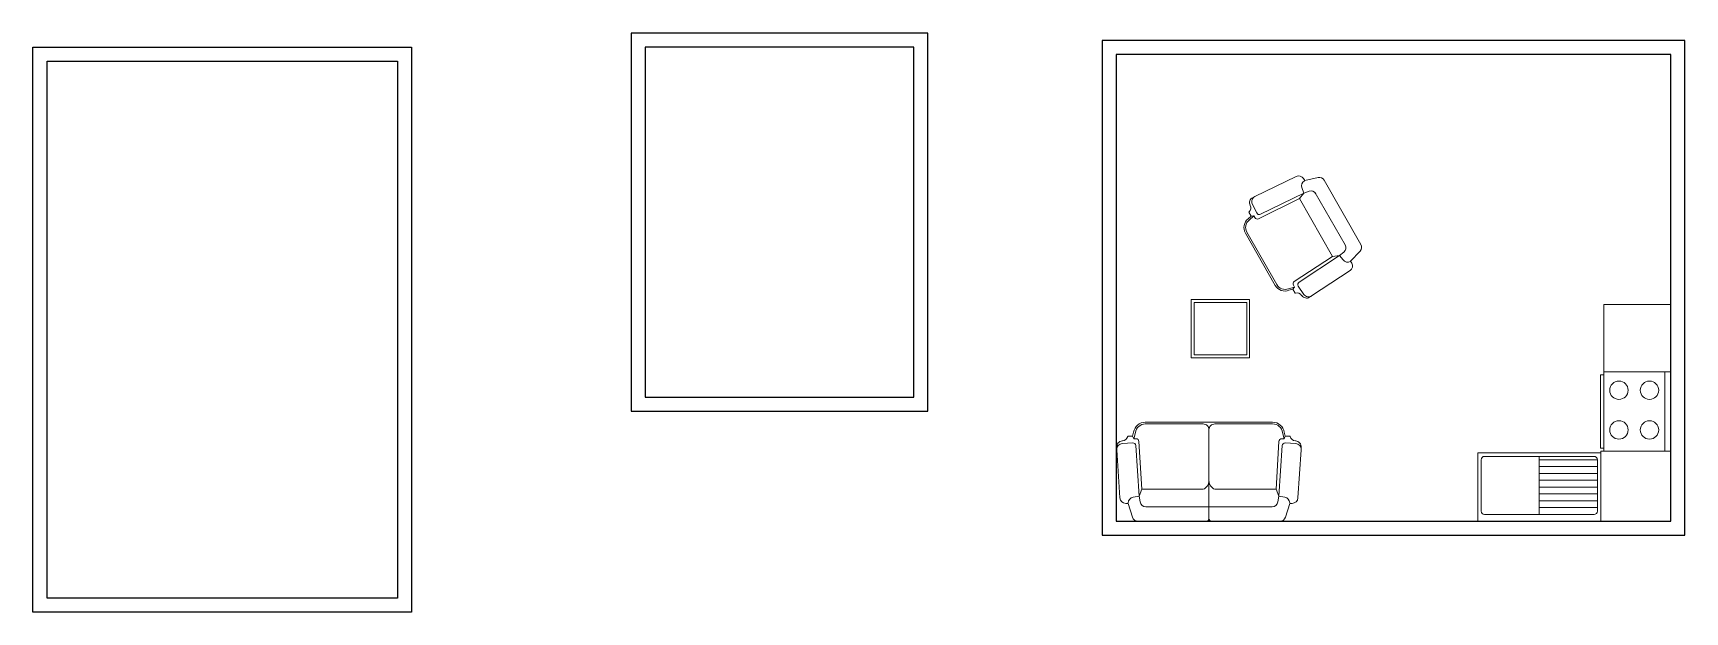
# Model space of a CAD drawing. Header units: millimetres. Extents: x 1705 to 3119, y 1496 to 1992.
import ezdxf

# ---------------------------------------------------------------- set-up
doc = ezdxf.new("R2010")
doc.units = ezdxf.units.MM
doc.layers.add('arredi', color=175, linetype='Continuous', lineweight=20)

msp = doc.modelspace()

# ---------------------------------------------------------------- linework, layer by layer
for points in [[(2216.8, 1991.9), (2216.8, 1667.9), (2470.8, 1667.9), (2470.8, 1991.9)], [(2620.2, 1985.5), (2620.2, 1561.5), (3119.2, 1561.5), (3119.2, 1985.5)], [(2028.6, 1979.7), (2028.6, 1495.7), (1704.6, 1495.7), (1704.6, 1979.7)], [(2016.6, 1967.7), (2016.6, 1507.7), (1716.6, 1507.7), (1716.6, 1967.7)]]:
    msp.add_lwpolyline(points, close=True)
for points in [[(2228.8, 1979.9), (2228.8, 1679.9), (2458.8, 1679.9), (2458.8, 1979.9), (2228.8, 1979.9)], [(2632.2, 1973.5), (2632.2, 1573.5), (3107.2, 1573.5), (3107.2, 1973.5), (2632.2, 1973.5)]]:
    msp.add_lwpolyline(points)
at = {"layer": 'arredi'}
for p, q in [((3049.6, 1759.2), (3107.2, 1759.2)), ((2711.6, 1608.4), (2711.6, 1576))]:
    msp.add_line(p, q, dxfattribs=at)
at = {"layer": 'arredi', "lineweight": 20}
msp.add_line((2711.6, 1608.4), (2711.6, 1651.9), dxfattribs=at)
at = {"layer": 'arredi'}
for points in [[(2810.2, 1865.7, 0.33005), (2805, 1868), (2793.6, 1865.4), (2792.5, 1867.1, 0.394867), (2786.3, 1869), (2750.9, 1851.8, 0.414214), (2748.7, 1845.5), (2752.5, 1837.7, 0.414214), (2755.6, 1836.6), (2792.9, 1854.7), (2789, 1850), (2754, 1832.7, -0.396542), (2750.8, 1833.7), (2749.9, 1835.3)], [(2810.2, 1865.7), (2841.6, 1810.6, -0.33005), (2841, 1805), (2832.9, 1796.4), (2833.9, 1794.6, -0.394867), (2832.4, 1788.3), (2799.5, 1766.6, -0.414214), (2792.9, 1767.9), (2788.1, 1775.1, -0.414214), (2788.8, 1778.4), (2823.4, 1801.3), (2817.3, 1800.3), (2784.6, 1778.9, 0.396542), (2783.9, 1775.8), (2784.8, 1774.2)], [(2793.3, 1865.2, 0.369416), (2791.2, 1859.4), (2792.9, 1854.7), (2797.3, 1856.3, -0.366122), (2803.1, 1854.2), (2802.6, 1855)], [(2832.6, 1796.2, -0.369416), (2826.5, 1797.4), (2823.4, 1801.3), (2827, 1804.2, 0.366122), (2828.1, 1810.3), (2802.6, 1855)], [(2747.6, 1835), (2745.7, 1838.4), (2746, 1838.7, 0.323545), (2747, 1844.2), (2746.8, 1844.4, -0.414214), (2749, 1850.8), (2750.9, 1851.8)], [(2783.3, 1772.3), (2785.3, 1768.9), (2785.7, 1769, -0.323545), (2790.9, 1767.1), (2791.1, 1766.9, 0.414214), (2797.7, 1765.5), (2799.5, 1766.6)], [(2646.2, 1646.5), (2642.2, 1646.5), (2642, 1646, -0.323545), (2637.5, 1642.3), (2637.3, 1642.3, 0.414214), (2632.6, 1636.9), (2632.6, 1634.7)], [(2711.6, 1576, -0.414214), (2709.1, 1573.5), (2650.8, 1573.5, -0.33005), (2646.1, 1577), (2642.5, 1588.8), (2640.3, 1588.8, -0.394867), (2635.4, 1593.5), (2632.6, 1634.7, -0.414214), (2637.3, 1640), (2646.3, 1640.6, -0.414214), (2649, 1638.3), (2651.9, 1594.9), (2654.1, 1600.9), (2651.6, 1641.8, 0.396542), (2649.1, 1644.2), (2647.2, 1644.2)], [(2711.6, 1576, 0.414214), (2714.1, 1573.5), (2772.3, 1573.5, 0.33005), (2777.1, 1577), (2780.7, 1588.8), (2782.8, 1588.8, 0.394867), (2787.8, 1593.5), (2790.5, 1634.7, 0.414214), (2785.9, 1640), (2776.8, 1640.6, 0.414214), (2774.2, 1638.3), (2771.3, 1594.9), (2769, 1600.9), (2771.5, 1641.8, -0.396542), (2774, 1644.2), (2776, 1644.2)], [(2776.9, 1646.5), (2781, 1646.5), (2781.1, 1646, 0.323545), (2785.6, 1642.3), (2785.9, 1642.3, -0.414214), (2790.5, 1636.9), (2790.5, 1634.7)], [(2642.5, 1589.2, -0.369416), (2646.7, 1594.1), (2651.9, 1594.9), (2652.7, 1590.1, 0.366122), (2657.6, 1585.9), (2711.6, 1585.9)], [(2780.7, 1589.2, 0.369416), (2776.5, 1594.1), (2771.3, 1594.9), (2770.5, 1590.1, -0.366122), (2765.6, 1585.9), (2711.6, 1585.9)]]:
    msp.add_lwpolyline(points, format="xyb", dxfattribs=at)
at = {"layer": 'arredi', "lineweight": 20}
for points in [[(2817.3, 1800.3), (2789, 1850, 0.622538)], [(2744, 1821.2, -0.372588), (2746.1, 1831.6), (2749.9, 1835.3), (2747.6, 1835), (2745.1, 1832.6, 0.370178), (2742.8, 1820.5), (2768.4, 1775.6, 0.370178), (2780.1, 1771.4), (2783.3, 1772.3), (2784.8, 1774.2), (2779.6, 1772.8, -0.372588), (2769.6, 1776.3), (2744, 1821.2, -0.414214)], [(2711.6, 1651.9, 0.414214), (2706.6, 1656.9), (2657, 1656.9, 0.372588), (2648.6, 1649.6), (2647.2, 1644.2), (2646.2, 1646.5), (2647.1, 1649.9, -0.370178), (2657, 1658.4), (2766.1, 1658.4, -0.370178), (2776, 1649.9), (2776.9, 1646.5), (2776, 1644.2), (2774.6, 1649.6, 0.372588), (2766.1, 1656.9), (2716.6, 1656.9, 0.414214), (2711.6, 1651.9)], [(2711.6, 1608.4, -0.324936), (2706.6, 1600.9), (2654.1, 1600.9)], [(2769, 1600.9), (2716.6, 1600.9, -0.324936), (2711.6, 1608.4, -0.297175)]]:
    msp.add_lwpolyline(points, format="xyb", dxfattribs=at)
at = {"layer": 'arredi'}
msp.add_lwpolyline([(2696.4, 1763.4), (2746.4, 1763.4), (2746.4, 1713.5), (2696.4, 1713.5)], close=True, dxfattribs=at)
at = {"layer": 'arredi', "lineweight": 20}
msp.add_lwpolyline([(2698.9, 1760.9), (2743.9, 1760.9), (2743.9, 1716), (2698.9, 1716)], close=True, dxfattribs=at)
at = {"layer": 'arredi'}
for points in [[(3049.6, 1759.2), (3049.6, 1701.6), (3107.2, 1701.6)], [(3049.6, 1698.9), (3046.9, 1698.9), (3046.9, 1636.1), (3049.6, 1636.1)], [(3107.2, 1701.6), (3049.6, 1701.6), (3049.6, 1633.5), (3107.2, 1633.5)], [(3101.9, 1701.6), (3101.9, 1633.5)], [(3047.2, 1573.5), (3047.2, 1632.1), (2941.7, 1632.1), (2941.7, 1573.5)], [(2994.4, 1579.3), (2994.4, 1629.1)], [(3107.2, 1573.5), (3107.2, 1633.5), (3047.2, 1633.5), (3047.2, 1573.5), (3107.2, 1573.5)], [(3044.2, 1626.2), (2994.4, 1626.2)], [(3044.2, 1620.3), (2994.4, 1620.3)], [(3044.2, 1614.5), (2994.4, 1614.5)], [(3044.2, 1608.6), (2994.4, 1608.6)], [(3044.2, 1602.8), (2994.4, 1602.8)], [(3044.2, 1596.9), (2994.4, 1596.9)], [(3044.2, 1591), (2994.4, 1591)], [(3044.2, 1585.2), (2994.4, 1585.2)]]:
    msp.add_lwpolyline(points, dxfattribs=at)
msp.add_lwpolyline([(3044.2, 1582.2), (3044.2, 1626.2, 0.414214), (3041.3, 1629.1), (2947.5, 1629.1, 0.414214), (2944.6, 1626.2), (2944.6, 1582.2, 0.414214), (2947.5, 1579.3), (3041.3, 1579.3, 0.414214)], format="xyb", close=True, dxfattribs=at)
for centre in [(3062.6, 1685.8), (3088.8, 1685.8), (3062.6, 1651.8), (3088.8, 1651.8)]:
    msp.add_circle(centre, 7.86, dxfattribs=at)

doc.saveas('drawing.dxf')
